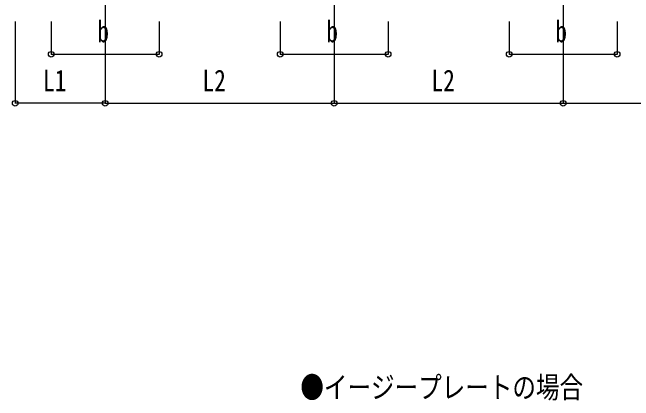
# Model space of a CAD drawing. Units: millimetres, scale not verified. Extents: x -16820 to 16820, y -11880 to 11880.
# Drawn here: x -5159 to -1362, y -5885 to -3511 of the extents above; entities that cross this region are included whole.
import ezdxf
from ezdxf.enums import TextEntityAlignment as Align

# ---------------------------------------------------------------- set-up
doc = ezdxf.new("R2010")
doc.units = ezdxf.units.MM
doc.header["$LTSCALE"] = 50
for name, color, linetype in [('0-2_USER1', 3, 'Continuous'), ('0-4_YKK_12', 2, 'Continuous'), ('0-7_YKK_D', 6, 'Continuous')]:
    doc.layers.add(name, color=color, linetype=linetype)
doc.styles.add('ＭＳ ゴシック', font='')
doc.styles.get('ＭＳ ゴシック').set_extended_font_data('MS Gothic')

msp = doc.modelspace()

# ---------------------------------------------------------------- linework, layer by layer
at = {"layer": '0-4_YKK_12'}
for p, q in [((-4592.19, -3217), (-4592.19, -3717)), ((-3192.19, -3217), (-3192.19, -3717)), ((-1792.19, -3217), (-1792.19, -3717))]:
    msp.add_line(p, q, dxfattribs=at)
at = {"layer": '0-7_YKK_D'}
for p, q in [((-5141.99, -3567), (-5141.99, -4068)), ((-4922.19, -3567), (-4922.19, -3768)), ((-4592.19, -3567), (-4592.19, -4068)), ((-4592.19, -3567), (-4592.19, -4068)), ((-4262.19, -3567), (-4262.19, -3768)), ((-3522.19, -3567), (-3522.19, -3768)), ((-3192.19, -3567), (-3192.19, -4068)), ((-3192.19, -3567), (-3192.19, -4068)), ((-2862.19, -3567), (-2862.19, -3768)), ((-2122.19, -3567), (-2122.19, -3768)), ((-1792.19, -3567), (-1792.19, -4068)), ((-1792.19, -3567), (-1792.19, -4068)), ((-1462.19, -3567), (-1462.19, -3768)), ((-4922.19, -3767), (-4262.19, -3767)), ((-3522.19, -3767), (-2862.19, -3767)), ((-2122.19, -3767), (-1462.19, -3767)), ((-4592.19, -4067), (-5141.99, -4067)), ((-4592.19, -4067), (-3192.19, -4067)), ((-3192.19, -4067), (-1792.19, -4067)), ((-1792.19, -4067), (-392.19, -4067))]:
    msp.add_line(p, q, dxfattribs=at)
for centre in [(-4922.19, -3767), (-4262.19, -3767), (-3522.19, -3767), (-2862.19, -3767), (-2122.19, -3767), (-1462.19, -3767), (-5141.99, -4067), (-4592.19, -4067), (-4592.19, -4067), (-3192.19, -4067), (-3192.19, -4067), (-1792.19, -4067), (-1792.19, -4067)]:
    msp.add_circle(centre, 17, dxfattribs=at)

# ---------------------------------------------------------------- texts
at = {"layer": '0-2_USER1', "style": 'ＭＳ ゴシック', "width": 0.8}
msp.add_text('●イージープレートの場合', height=132, dxfattribs=at).set_placement((-3399.04, -5909.67), align=Align.BOTTOM_LEFT)
at = {"layer": '0-7_YKK_D', "style": 'ＭＳ ゴシック', "width": 0.8}
for s, p in [('b', (-4640.19, -3733)), ('b', (-3240.19, -3733)), ('b', (-1840.19, -3733)), ('L1', (-4972.69, -4033)), ('L2', (-3997.79, -4033)), ('L2', (-2597.79, -4033))]:
    msp.add_text(s, height=132, dxfattribs=at).set_placement(p, align=Align.BOTTOM_LEFT)

doc.saveas('drawing.dxf')
